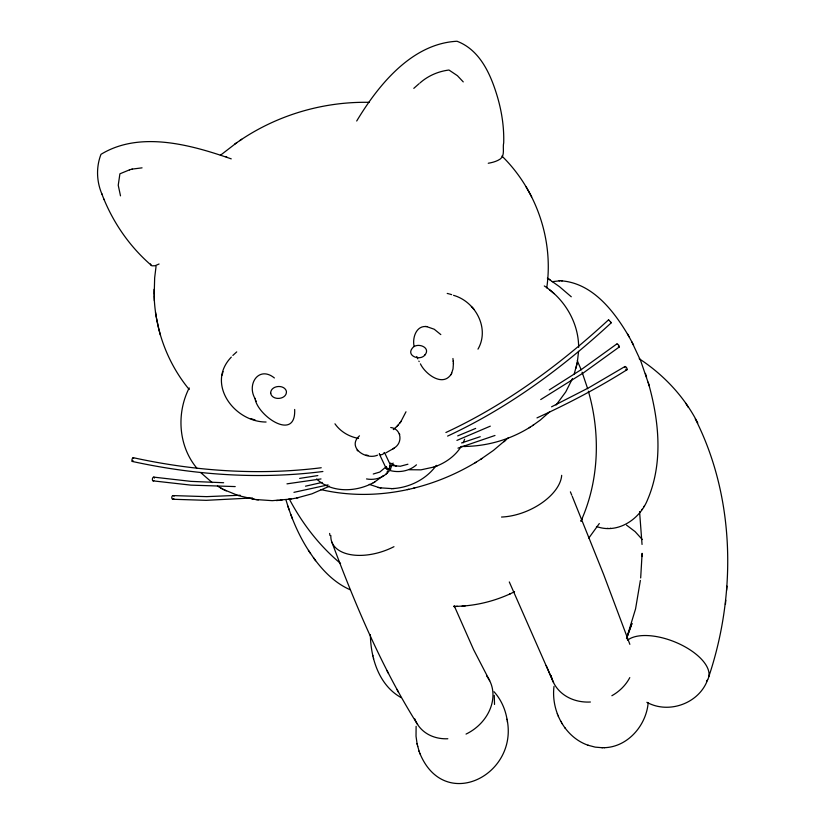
<?xml version="1.0" encoding="UTF-8"?>
<svg xmlns="http://www.w3.org/2000/svg" width="825" height="825" viewBox="0 0 825 825"><rect width="100%" height="100%" fill="white"/><g stroke="black" fill="none" stroke-linecap="round" stroke-linejoin="round"><path stroke-width="1.24" d="M370.373 634.642C370.693 658.381 379.129 685.462 401.146 697.599M642.087 556.524L642.128 553.327L640.674 577.954M453.42 363.423L453.028 368.909L451.543 373.467M708.788 676.686C736.57 593.969 735.188 497.454 695.269 418.863M154.213 294.319L154.657 277.86L156.059 266.362M578.562 351.357L577.335 362.299L574.19 374.107M494.526 704.447L494.268 695.362M416.109 726.32L416.027 736.251L417.172 744.294M726.598 590.349L726.959 586.121M725.423 604.436L725.794 600.229M554.008 686.39C550.956 710.624 564.651 737.272 588.38 745.357M101.929 194.092C96.556 181.49 96.009 167.176 100.98 154.337C139.982 130.484 191.245 144.922 231.248 158.864M640.365 580.449L635.559 608.912L626.763 637.725M648.172 702.879C646.192 725.474 627.794 747.058 604.24 747.697M546.748 287.884C553.74 240.075 536.425 189.802 501.94 156.059M231.309 357.112C205.745 383.573 234.135 422.049 266.083 422.018M540.715 399.568L583.461 372.838L619.41 346.871C619.678 345.995 616.739 342.623 616.997 344.468M575.994 368.228L576.592 365.609M576.727 364.97L577.335 362.299M222.1 375.169L223.018 371.559M405.993 411.778L400.826 421.75M626.484 638.694L631.96 623.432L626.526 638.333M464.64 439.199L463.176 442.829M580.955 521.163C599.187 480.666 600.641 433.579 588.359 391.184M572.498 378.531L565.744 391.916L556.102 405.013M707.685 679.583C699.27 703.405 668.766 714.409 646.852 702.292M189.203 387.946C176.292 413.263 178.344 446.036 196.835 468.136M581.037 520.967L582.007 518.987M477.984 349.14C489.937 328.453 475.53 301.568 453.554 295.34M393.102 463.062L391.865 465.382M356.699 121.007C378.314 85.13 411.747 43.57 457.019 41.25C479.335 49.696 490.019 72.92 496.619 94.184C501.507 109.89 504.168 126.338 503.704 142.807C502.415 148.036 505.333 155.471 500.115 159.122C496.567 161.453 492.391 162.546 488.256 163.257M420.43 363.866C425.04 373.746 442.313 387.193 450.945 374.56M450.759 374.901L451.76 373.055M596.444 526.484C617.647 534.28 639.86 519.368 647.604 499.63C663.475 462.526 659.031 420.059 648.161 382.212M461.247 446.377C455.689 455.379 446.789 461.99 437.054 465.898M643.541 507.004L644.036 506.251M641.633 509.912L642.077 509.262M599.321 523.535L588.792 538.086M424.834 355.039C431.578 347.335 416.79 341.705 412.232 348.315C405.993 356.08 420.554 361.257 425.009 354.832M436.322 465.352C426.504 479.047 410.108 487.379 393.432 488.555M397.598 425.648L400.496 422.194M399.991 422.885L401.373 421.008M387.038 471.993L387.647 471.281M425.659 326.504C415.944 326.05 412.366 338.178 414.037 346.026M389.4 470.776L386.925 473.323M385.388 467.383L379.778 472.065L373.251 474.014M393.308 429.598L397.083 426.185M396.608 426.68L398.114 425.102M359.463 435.827C346.624 447.212 365.702 460.34 377.53 455.173M232.856 355.431L236.723 351.893M549.986 411.562L540.231 420.121L532.527 425.618M413.789 88.358L419.028 83.727M447.593 436.095C508.118 407.993 562.475 367.888 611.325 322.73L608.541 319.832C559.969 364.66 506.014 404.559 445.892 432.506M480.82 459.216L493.443 450.409L508.19 437.9M504.003 441.757L505.663 440.22M366.517 478.933C373.447 480.212 381.006 478.603 386.327 473.849M394.092 448.047C403.074 442.994 401.558 428.804 390.72 427.505M386.1 474.055L387.152 473.117M383.604 475.468L374.643 481.996M220.378 155.306L236.961 142.539M619.358 346.933L618.358 346.345M385.997 452.801L393.391 448.604M416.46 464.836C409.478 471.116 399.372 472.869 390.4 470.632M419.925 83.005C428.02 75.797 438.24 71.393 448.965 70.022L457.411 75.683L463.258 81.902M393.03 448.903L394.505 447.717M616.894 343.891L581.305 369.559L549.275 389.916M239.714 140.662C277.551 114.881 323.606 101.413 369.353 102.341M234.651 144.148L241.715 139.27M461.959 446.449C485.853 446.676 509.809 439.921 530.042 427.206M529.176 427.773L533.548 424.947M320.708 489.534C373.395 501.868 430.176 490.04 476.066 462.206M475.066 462.846L482.027 458.452M624.979 366.517L588.772 387.76L551.554 406.828M626.876 369.806C598.094 387.925 567.899 403.755 536.982 417.893M270.631 393.205C272.229 401.167 287.286 399.599 286.409 391.236C284.213 383.903 270.28 385.43 270.672 393.412M316.604 479.005C331.784 493.123 356.122 492.164 373.426 482.677M373.22 482.79L374.911 481.831M159.07 264.01L155.048 265.753L151.893 265.815C129.36 246.541 112.107 221.337 101.733 193.597M329.453 486.214L311.902 493.835L296.845 497.96M462.124 606.086C478.758 605.003 495.175 600.713 510.314 593.773M509.541 594.165L514.563 591.69M490.308 426.154L456.906 440.406M407.932 464.217L400.311 466.249L391.555 465.496M475.674 428.412L457.71 435.889M129.577 169.826L119.903 173.807L118.233 185.243L120.502 195.855M409.076 469.724L420.967 469.848L434.125 466.981M434.002 467.032L437.054 465.898M494.979 435.476L457.957 448.15M480.233 436.693L461.557 442.953M132.031 169.125L142.055 167.846M129.432 169.868L132.206 169.073M328.082 484.883L293.937 492.339M322.173 482.408L305.498 486.183M407.364 489.596L408.726 489.287M413.665 488.122L414.81 487.864M552.193 281.676L559.773 280.82M255.905 499.548L272.302 500.662L291.081 499.022M321.018 478.933L286.976 483.852M289.462 499.331L298.155 497.712M317.842 475.571L299.63 478.397M321.234 467.754C258.617 475.592 194.731 471.137 133.196 457.669M322.895 471.498C259.432 479.603 194.669 475.056 132.278 461.443M172.827 499.259L206.209 500.332L252.409 497.949M240.209 495.237L206.642 496.64L173.271 495.598M380.088 487.823L392.174 488.627M276.169 500.569L278.242 500.445M280.057 500.321L281.985 500.208M457.514 606.323L453.771 606.55L465.238 605.901M391.473 488.668L394.072 488.524M587.947 745.212L595.217 747.13L602.312 747.728M602.023 747.739L604.508 747.687M235.218 486.585L190.915 485.131L153.151 480.872M561.495 280.84C592.928 283.264 614.532 311.757 629.166 336.92M464.114 446.449L465.888 446.459M559.082 280.82L562.279 280.84M607.324 528.382L608.066 528.382M610.16 528.361L610.809 528.371M223.647 482.728L190.884 481.367L153.749 477.128M426.556 326.566L434.208 329.227L440.808 334.589M425.298 326.483L427.051 326.597M223.688 489.586L238.363 495.619L254.657 499.362M252.048 498.991L258.4 499.909M365.949 455.029L366.599 455.142M367.331 455.266L367.94 455.369M358.566 438.426C349.233 436.786 340.395 431.65 334.96 423.802M369.249 484.368L379.098 487.616M378.18 487.441L380.964 487.988M447.212 293.432L448.882 293.855M449.728 294.071L451.677 294.649M250.687 418.553L252.646 419.193M253.213 419.378L255.08 419.987M225.751 156.575L226.834 157.039M350.202 589.762C335.012 583.162 322.957 570.91 313.428 557.628M396.454 466.352L390.462 463.083M611.253 322.73L610.552 322.142M217.439 486.08L223.028 489.235M220.461 487.905L226.205 490.885M274.385 377.963C258.833 365.341 246.293 384.368 255.255 398.929M547.893 278.458L559.474 286.677L571.282 296.783M547.367 278.128L550.058 279.819M626.515 525.112L635.106 531.62L642.324 539.581M639.21 358.741C663.764 374.798 684.399 396.773 697.785 423.008M544.294 285.945C564.743 299.3 578.614 322.709 578.645 347.325M212.159 482.563L200.764 472.632M255.028 398.403C257.235 415.625 296.072 442.448 294.669 409.468M340.57 563.454C319.192 545.655 301.971 523.163 289.07 498.578M549.409 289.657L551.605 291.524M551.925 291.782L554.163 293.679M471.415 306.467L472.663 307.859M472.838 308.065L474.107 309.468M357.029 450.141L357.679 450.873M494.072 691.762C501.105 699.579 505.529 709.572 507.117 719.926M608.974 320.471L608.52 319.863M564.939 727.856L565.352 728.372M189.172 389.462C166.176 361.567 153.605 325.463 154.089 289.327M285.914 499.672C291.483 518.657 299.403 537.147 310.582 553.523M308.406 550.419L315.593 560.722M417.615 724.515C381.666 667.497 355.389 605.055 331.856 542.077M685.822 403.301L688.287 407.375M560.577 720.967L560.917 721.555M561.804 723.123L562.145 723.711M526.061 186.718L528.712 191.503M528.99 192.029L531.661 196.845M631.806 341.839L640.695 360.834L649.327 385.997M627.443 333.774L633.569 345.077M418.873 361.082L419.162 361.618M489.679 680.728L473.602 649.657L454.173 605.705M387.007 670.653L388.523 673.53M396.877 689.257L398.434 692.206M577.283 360.69L581.192 369.827M379.314 453.946L386.306 468.662M384.677 452.884L391.102 466.486M509.293 581.945L552.348 679.8M399.372 433.651L399.733 434.466M546.181 665.517L553.544 682.584M416.78 356.534L417.759 358.834M150.48 263.938L150.975 265.093M419.822 753.246C444.232 813.068 518.781 775.057 507.014 719.235M256.028 400.785L256.245 401.332M570.395 491.855L571.777 495.217M572.241 496.33L603.642 574.478L629.857 644.335M557.308 713.697L557.566 714.337M558.195 715.925L558.453 716.564M103.888 199.114L104.105 199.671M582.089 372.199L587.678 388.771M417.017 743.603L419.244 751.699M418.997 751.028L420.069 753.926M287.801 506.024L289.224 509.974M290.957 514.779L292.411 518.832M645.418 373.426L646.583 377.221M372.714 655.215L372.9 655.968M373.395 657.979L373.591 658.742M158.761 328.814L156.564 318.419M158.977 329.649L160.297 334.888M417.512 745.841L417.677 746.542M155.482 312.242L156.358 317.388M329.629 533.445L329.969 535.507M507.344 721.473L507.437 722.143M452.946 358.493L453.451 363.928M639.571 511.603L642.046 544.448M453.286 360.979L453.307 361.515M154.244 295.701L154.368 300.785M627.557 640.221A45.303 21.419 21.7 0 1 682.718 645.573A45.303 21.419 21.7 0 1 706.489 681.285M624.762 367.527A1.908 0.794 57 0 1 625.701 366.754A1.908 0.794 57 0 1 627.165 369.26A1.908 0.794 57 0 1 625.742 369.208M173.869 498.713A1.846 1.258 -83.6 0 1 172.064 498.713A1.846 1.258 -83.6 0 1 172.26 496.083A1.846 1.258 -83.6 0 1 174.054 496.207M153.821 480.552A1.898 1.021 -79.3 0 1 152.439 480.006A1.898 1.021 -79.3 0 1 153.12 477.397A1.898 1.021 -79.3 0 1 154.471 478.067M133.114 460.742A1.949 0.742 -75.6 0 1 131.969 460.979A1.949 0.742 -75.6 0 1 132.526 458.236A1.949 0.742 -75.6 0 1 133.619 458.267M389.668 465.393A2.64 0.846 -75.1 0 1 389.225 468.548A2.64 0.846 -75.1 0 1 387.884 469.992M390.823 469.033A2.63 1.547 37.9 0 1 388.276 469.105A2.63 1.547 37.9 0 1 386.399 466.558M384.192 452.482A2.661 1.794 -25.7 0 1 381.944 454.606A2.661 1.794 -25.7 0 1 379.335 453.987M389.885 465.578A2.63 1.794 -25.7 0 1 390.864 467.919A2.63 1.794 -25.7 0 1 387.472 469.446A2.63 1.794 -25.7 0 1 386.492 467.105M561.681 475.334A46.87 26.266 -23.6 0 1 501.528 517.038M629.784 677.614A42.488 36.29 -20.4 0 1 611.872 695.722M590.401 702.013A42.488 36.29 -20.4 0 1 551.09 675.479M393.968 546.686A46.417 26.348 -19.7 0 1 330.846 535.559M486.729 676.087A42.23 35.042 -34.3 0 1 466.043 734.085M447.841 738.757A42.23 35.042 -34.3 0 1 414.779 718.884"/></g></svg>
